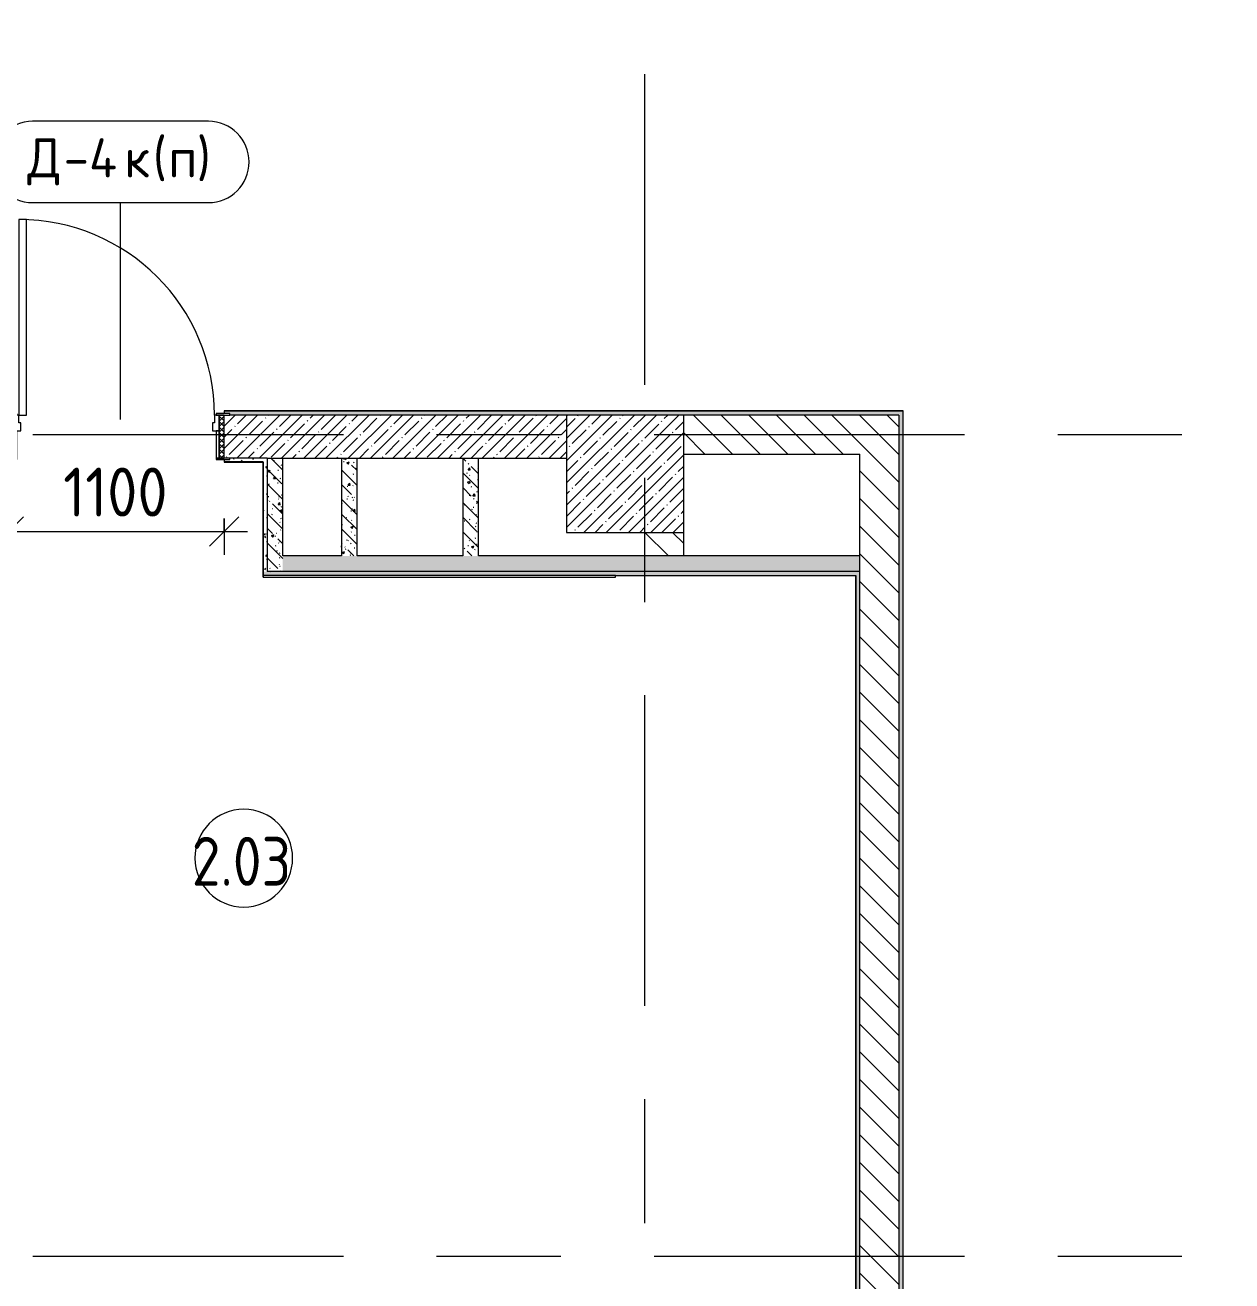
# Model space of a CAD drawing. Header units: millimetres. Extents: x -3456 to 185767, y -8553 to 29000.
# Drawn here: x 26443 to 32612, y 3474 to 9893 of the extents above; entities that cross this region are included whole.
import ezdxf

# ---------------------------------------------------------------- set-up
doc = ezdxf.new("R2010")
doc.units = ezdxf.units.MM
doc.linetypes.add('Осевая', pattern=[3175, 635, -476.25, 1587.5, -476.25])
for name, color, linetype, lineweight in [('A-ANNO-DIMS', 7, 'Continuous', 9), ('A-ANNO-DIMS-100', 7, 'Continuous', 9), ('A-AREA-IDEN', 7, 'Continuous', 9), ('A-DOOR', 7, 'Continuous', 9), ('A-DOOR-FRAM-2', 7, 'Continuous', 9), ('A-DOOR-IDEN', 7, 'Continuous', 9), ('A-WALL', 7, 'Continuous', 9), ('I-WALL', 7, 'Continuous', 9), ('S-COLS', 7, 'Continuous', 9), ('Оси-2', 7, 'Осевая', 9)]:
    doc.layers.add(name, color=color, linetype=linetype, lineweight=lineweight)
for name, color, linetype, lineweight, true_color in [('A-DOOR-1', 1, 'Continuous', 9, 0xff0000), ('A-DOOR-2', 1, 'Continuous', 13, 0xff0000), ('A-DOOR-FRAM-1', 1, 'Continuous', 13, 0xff0000), ('A-WALL-1', 7, 'Continuous', 9, 0x3c3c3c), ('A-WALL-FNSH-1', 7, 'Continuous', 9, 0x3c3c3c)]:
    doc.layers.add(name, color=color, linetype=linetype, lineweight=lineweight, true_color=true_color)
doc.styles.add('GOST Common', font='GOST_Common.ttf', dxfattribs={"height": 200})
doc.styles.add('GOST Common_1', font='GOST_Common.ttf', dxfattribs={"width": 0.9, "height": 250})
doc.styles.add('ISOCPEUR', font='isocpeur.ttf', dxfattribs={"width": 0.9, "height": 250})
doc.dimstyles.new('ISO-2_5_0_9К_БОЛЬШОЙ', dxfattribs={"dimscale": 304.8, "dimtxt": 248.995294, "dimasz": 0.492126, "dimexe": 0.393701, "dimexo": 0.984252, "dimgap": 0, "dimtad": 1, "dimdec": 0, "dimrnd": 10, "dimzin": 0, "dimdsep": 46, "dimtxsty": 'ISOCPEUR', "dimblk1": 'OBLIQUE', "dimblk2": 'OBLIQUE', "dimsah": 1, "dimcen": 0.09, "dimdle": 0.393701, "dimazin": 0, "dimtfac": 1, "dimtdec": 4, "dimtix": 1, "dimtmove": 0, "dimatfit": 3, "dimfxl": 1, "dimtvp": 1, "dimtolj": 1, "dimtzin": 0, "dimarcsym": 2})
pattern_1 = [(135, (0, 0), (-70.71068, -70.71068), [])]
pattern_2 = [(135, (0, 0), (-75.43415, -75.43415), [106.68, -17.78, 3.556, -17.78]), (135, (0, 75.39), (-75.43415, -75.43415), []), (50, (0, 0), (127.5292, -11.15758), [13.335, -146.685]), (355, (0, 0), (-24.66966, 133.74), [10.668, -117.348]), (100.451, (10.63, -0.93), (102.85973, 122.5818), [11.333, -124.663]), (46.184, (0, 35.56), (189.75516, -29.4304), [20.002, -220.027]), (96.636, (15.81, 33.1), (166.1822, 173.1996), [17, -186.995]), (351.184, (0, 35.56), (166.1839, 173.1976), [16.002, -176.022]), (21, (17.78, 26.67), (106.13027, -71.58603), [13.335, -146.685]), (326, (17.78, 26.67), (43.2619, 128.93175), [10.668, -117.348]), (71.451, (26.62, 20.7), (149.39198, 57.34505), [11.333, -124.663]), (37.5, (0, 0), (2.16223, 59.18836), [3.353, -112.573, 3.353, -115.773, -117.793]), (37.5, (0, 0), (2.16223, 59.18836), [-235.052, 3.353, -114.44]), (7.5, (0, 0), (46.77386, 70.12615), [3.353, -64.567, 3.353, -109.906, -44.894]), (7.5, (0, 0), (46.77386, 70.12615), [-181.178, 3.353, -41.542]), (327.5, (-39.65, 0), (94.91367, -4.01009), [3.353, -41.097, 3.353, -135.331, -184.023]), (327.5, (-39.65, 0), (94.91367, -4.01009), [-183.134, 3.353, -180.67]), (317.5, (-57.43, 0), (103.69057, 17.79882), [3.353, -54.432, 3.353, -88.748, -130.683]), (317.5, (-57.43, 0), (103.69057, 17.79882), [-149.885, 3.353, -127.33])]
pattern_3 = [(0, (0, 0), (121.92, 30.48), [10.058, -81.382, 10.058, -81.382, -487.68]), (0, (0, 0), (121.92, 30.48), [-182.88, 10.058, -172.822, 10.058, -81.382, -213.36]), (0, (0, 0), (121.92, 30.48), [-457.2, 10.058, -50.902, 10.058, -142.342]), (120, (45.72, 15.24), (-87.356454, 90.345817), [10.058, -81.382, 10.058, -81.382, -487.68]), (120, (45.72, 15.24), (-87.356454, 90.345817), [-182.88, 10.058, -172.822, 10.058, -81.382, -213.36]), (120, (45.72, 15.24), (-87.356454, 90.345817), [-457.2, 10.058, -50.902, 10.058, -142.342]), (240, (60.96, 76.2), (-34.563546, -120.825817), [10.058, -81.382, 10.058, -81.382, -487.68]), (240, (60.96, 76.2), (-34.563546, -120.825817), [-182.88, 10.058, -172.822, 10.058, -81.382, -213.36]), (240, (60.96, 76.2), (-34.563546, -120.825817), [-457.2, 10.058, -50.902, 10.058, -142.342])]

# ---------------------------------------------------------------- blocks, each defined once
blk = doc.blocks.new('BSC_Колонна _Прямоугольная - 600х600-23286269-План заполнения и маркировки дверных проемов 2 этажа в осях 1-12')
at = {"layer": 'S-COLS'}
h = blk.add_hatch(dxfattribs=at)
h.set_pattern_fill('FP_1', color=256, style=0, pattern_type=2)
h.set_pattern_definition([(45, (-29509.74, -7600), (-57.02463, 57.02463), []), (45, (-29452.72, -7600), (-57.02463, 57.02463), [100.806, -20.161, 3.353, -16.808])])
h.paths.add_polyline_path([(-300, -300), (300, -300), (300, 300), (-300, 300)])
for p, q in [((300, 300), (-300, 300)), ((-300, 300), (-300, -300)), ((300, -300), (300, 300)), ((-300, -300), (300, -300))]:
    blk.add_line(p, q, dxfattribs=at)
blk = doc.blocks.new('110_Дверь_СКБ_1Ст_Внутренняя1 - Д-4к_п__1100x2100h_Артистические EI30-23985503-План заполнения и маркировки дверных проемов 2 этажа в осях 1-12')
at = {"layer": 'A-DOOR'}
h = blk.add_hatch(dxfattribs=at)
h.set_pattern_fill('FP_48', color=256, style=0, pattern_type=2)
h.set_pattern_definition([(135, (1751.41, 174.685), (-14.14214, -14.14214), []), (225, (1751.41, 174.685), (14.14214, -14.14214), [])])
h.paths.add_polyline_path([(562.5, -110), (562.5, 110), (537.5, 110), (537.5, -110)])
at = {"layer": 'A-DOOR-FRAM-2'}
h = blk.add_hatch(dxfattribs=at)
h.set_pattern_fill('FP_49', color=256, style=0, pattern_type=2)
h.set_pattern_definition([(45, (-371.384, 174.685), (-14.1421, 14.1421), []), (135, (-371.384, 174.685), (-14.1421, -14.1421), [])])
h.paths.add_polyline_path([(-512.5, -110), (-512.5, 110), (-537.5, 110), (-537.5, -110)])
at = {"layer": 'A-DOOR-1'}
blk.add_arc((-487.5, 110), 1000, 360, 90, dxfattribs=at)
at = {"layer": 'A-DOOR-2'}
for p, q in [((-487.5, 1110), (-487.5, 110)), ((-447.5, 1110), (-487.5, 1110)), ((-447.5, 110), (-447.5, 1110)), ((-487.5, 110), (-447.5, 110))]:
    blk.add_line(p, q, dxfattribs=at)
at = {"layer": 'A-DOOR-FRAM-1'}
for p, q in [((-497.5, 118), (-567.5, 118)), ((-567.5, 118), (-567.5, 110)), ((-567.5, 110), (-497.5, 110)), ((-512.5, 110), (-537.5, 110)), ((-537.5, 110), (-537.5, -110)), ((-487.5, 110), (-512.5, 110)), ((-512.5, 110), (-512.5, 30)), ((-512.5, -110), (-512.5, 110)), ((-497.5, 110), (-512.5, 110)), ((-512.5, 110), (-512.5, 109)), ((-512.5, 109), (-497.5, 109)), ((-497.5, 110), (-497.5, 118)), ((-497.5, 109), (-497.5, 110)), ((-487.5, 70), (-487.5, 110)), ((-477.5, 70), (-487.5, 70)), ((-477.5, 30), (-477.5, 70)), ((512.5, 70), (502.5, 70)), ((502.5, 70), (502.5, 30)), ((512.5, 110), (512.5, 70)), ((537.5, 110), (512.5, 110)), ((592.5, 118), (522.5, 118)), ((522.5, 118), (522.5, 110)), ((537.5, 110), (522.5, 110)), ((522.5, 110), (522.5, 109)), ((522.5, 110), (592.5, 110)), ((522.5, 109), (537.5, 109)), ((537.5, 30), (537.5, 110)), ((562.5, 110), (537.5, 110)), ((537.5, 110), (537.5, -110)), ((537.5, 109), (537.5, 110)), ((562.5, -110), (562.5, 110)), ((592.5, 110), (592.5, 118)), ((-512.5, 30), (-477.5, 30)), ((-497.5, 30), (-512.5, 30)), ((-512.5, 30), (-512.5, -110)), ((-497.5, -110), (-497.5, 30)), ((502.5, 30), (537.5, 30)), ((537.5, 30), (522.5, 30)), ((522.5, 30), (522.5, -110)), ((537.5, -110), (537.5, 30)), ((-497.5, -110), (-567.5, -110)), ((-567.5, -110), (-567.5, -118)), ((-567.5, -118), (-497.5, -118)), ((-537.5, -110), (-512.5, -110)), ((-512.5, -110), (-497.5, -110)), ((-497.5, -118), (-497.5, -110)), ((522.5, -110), (537.5, -110)), ((592.5, -110), (522.5, -110)), ((522.5, -110), (522.5, -118)), ((522.5, -118), (592.5, -118)), ((537.5, -110), (562.5, -110)), ((592.5, -118), (592.5, -110))]:
    blk.add_line(p, q, dxfattribs=at)
blk = doc.blocks.new('М_двери - Типоразмер_рамка-25223575-План заполнения и маркировки дверных проемов 2 этажа в осях 1-12')
at = {"layer": 'A-DOOR-IDEN'}
for p, q in [((4.496, 2.08), (-4.496, 2.08)), ((-4.496, -2.08), (4.496, -2.08))]:
    blk.add_line(p, q, dxfattribs=at)
for centre, start, end in [((-4.496, 0), 90, 270), ((4.496, 0), 270, 90)]:
    blk.add_arc(centre, 2.08, start, end, dxfattribs=at)
blk = doc.blocks.new('Марка_Помещения - Номер-25198446-План заполнения и маркировки дверных проемов 2 этажа в осях 1-12')
at = {"layer": 'A-AREA-IDEN'}
for start, end in [(360, 180), (180, 360)]:
    blk.add_arc((0, 0), 2.5, start, end, dxfattribs=at)
blk = doc.blocks.new('DIMBLOCK41-План заполнения и маркировки дверных проемов 2 этажа в осях 1-12')
at = {"layer": 'A-ANNO-DIMS-100'}
for p, q in [((26360, 7380), (26360, 7184.7)), ((26360, 7304.7), (26360, 7380)), ((27460, 7372), (27460, 7184.7)), ((27460, 7304.7), (27460, 7372)), ((26240, 7304.7), (27580, 7304.7))]:
    blk.add_line(p, q, dxfattribs=at)
at = {"layer": 'A-ANNO-DIMS-100', "lineweight": 20}
for p, q in [((26360, 7304.7), (26435, 7379.7)), ((27460, 7304.7), (27535, 7379.7)), ((26360, 7304.7), (26285, 7229.7)), ((27460, 7304.7), (27385, 7229.7))]:
    blk.add_line(p, q, dxfattribs=at)
at = {"layer": 'A-ANNO-DIMS-100', "color": 0, "insert": (26637.1, 7631.3), "char_height": 250, "width": 655.049, "attachment_point": 1, "line_spacing_factor": 1.149209, "style": 'ISOCPEUR'}
blk.add_mtext('1100', dxfattribs=at)
blk = doc.blocks.new('_Oblique')
at = {"color": 0, "linetype": 'ByBlock', "lineweight": -2}
blk.add_line((-0.5, -0.5), (0.5, 0.5), dxfattribs=at)

msp = doc.modelspace()

# ---------------------------------------------------------------- hatches: boundary and pattern name
at = {"layer": 'I-WALL'}
h = msp.add_hatch(dxfattribs=at)
h.set_pattern_fill('FP_89', color=256, style=0, pattern_type=2)
h.set_pattern_definition(pattern_3)
h.paths.add_polyline_path([(30910, 7900), (30930, 7900), (30930, 7920), (27460, 7920), (27460, 7908), (27490, 7908), (27490, 7900), (29809.7, 7900)])
h.paths.add_polyline_path([(21910, 7900), (22930, 7900), (22930, 7920), (20210, 7920), (20210, 7900), (20255.9, 7900)])
h.paths.add_polyline_path([(24370, 7900), (26330, 7900), (26330, 7908), (26360, 7908), (26360, 7920), (24370, 7920)])
h = msp.add_hatch(dxfattribs=at)
h.set_pattern_fill('FP_17', color=256, style=0, pattern_type=2)
h.set_pattern_definition([(45, (0, 0), (-57.02463, 57.02463), []), (45, (57.025, 0), (-57.02463, 57.02463), [100.806, -20.161, 3.353, -16.808])])
h.paths.add_polyline_path([(28060, 7680), (29209.7, 7680), (29209.7, 7900), (27460, 7900), (27460, 7680), (27760, 7680)])
h.paths.add_polyline_path([(26160, 7680), (26360, 7680), (26360, 7900), (26160, 7900)])
h = msp.add_hatch(dxfattribs=at)
h.set_pattern_fill('FP_13', color=256, style=0, pattern_type=2)
h.set_pattern_definition(pattern_1)
h.paths.add_polyline_path([(30910, 7700), (30910, 7900), (29809.7, 7900), (29809.7, 7700), (30710, 7700)])
h = msp.add_hatch(dxfattribs=at)
h.set_pattern_fill('FP_89', color=256, style=0, pattern_type=2)
h.set_pattern_definition(pattern_3)
h.paths.add_polyline_path([(30910, 100), (30930, 100), (30930, 7900), (30910, 7900), (30910, 186.4)])
h = msp.add_hatch(dxfattribs=at)
h.set_pattern_fill('FP_89', color=256, style=0, pattern_type=2)
h.set_pattern_definition(pattern_3)
h.paths.add_polyline_path([(26360, 7660), (26360, 7672), (26330, 7672), (26330, 7680), (26180, 7680), (26180, 7660), (26330, 7660)])
h.paths.add_polyline_path([(27660, 7660), (27660, 7680), (27490, 7680), (27490, 7672), (27460, 7672), (27460, 7660), (27659, 7660)])
h = msp.add_hatch(dxfattribs=at)
h.set_pattern_fill('FP_89', color=256, style=0, pattern_type=2)
h.set_pattern_definition(pattern_3)
h.paths.add_polyline_path([(27680, 7100), (27680, 7680), (27660, 7680), (27660, 7100)])
h = msp.add_hatch(dxfattribs=at)
h.set_pattern_fill('FP_42', color=256, style=0, pattern_type=2)
h.set_pattern_definition(pattern_2)
h.paths.add_polyline_path([(27760, 7100), (27760, 7680), (27680, 7680), (27680, 7100)])
h = msp.add_hatch(dxfattribs=at)
h.set_pattern_fill('FP_42', color=256, style=0, pattern_type=2)
h.set_pattern_definition(pattern_2)
h.paths.add_polyline_path([(28140, 7180), (28140, 7680), (28060, 7680), (28060, 7180)])
h = msp.add_hatch(dxfattribs=at)
h.set_pattern_fill('FP_42', color=256, style=0, pattern_type=2)
h.set_pattern_definition(pattern_2)
h.paths.add_polyline_path([(28759.7, 7180), (28759.7, 7680), (28679.7, 7680), (28679.7, 7180)])
h = msp.add_hatch(dxfattribs=at)
h.set_pattern_fill('FP_13', color=256, style=0, pattern_type=2)
h.set_pattern_definition(pattern_1)
h.paths.add_polyline_path([(30710, 100), (30910, 100), (30910, 7700), (30710, 7700), (30710, 140)])
h = msp.add_hatch(dxfattribs=at)
h.set_pattern_fill('FP_13', color=256, style=0, pattern_type=2)
h.set_pattern_definition(pattern_1)
h.paths.add_polyline_path([(29609.7, 7180), (29809.7, 7180), (29809.7, 7300), (29609.7, 7300)])
h = msp.add_hatch(dxfattribs=at)
h.set_pattern_fill('FP_42', color=256, style=0, pattern_type=2)
h.set_pattern_definition(pattern_2)
h.paths.add_polyline_path([(30710, 7100), (30710, 7180), (27760, 7180), (27760, 7100), (30690, 7100)])
h = msp.add_hatch(dxfattribs=at)
h.set_pattern_fill('FP_89', color=256, style=0, pattern_type=2)
h.set_pattern_definition(pattern_3)
h.paths.add_polyline_path([(30689, 7080), (30690, 7080), (30690, 7100), (27660, 7100), (27660, 7080), (29460, 7080)])
h = msp.add_hatch(dxfattribs=at)
h.set_pattern_fill('FP_89', color=256, style=0, pattern_type=2)
h.set_pattern_definition(pattern_3)
h.paths.add_polyline_path([(30710, 100), (30710, 7100), (30690, 7100), (30690, 100)])

# ---------------------------------------------------------------- linework, layer by layer
at = {"layer": 'A-DOOR-IDEN'}
msp.add_line((26930, 7876.5), (26930, 8985.6), dxfattribs=at)
at = {"layer": 'A-WALL'}
for p, q in [((29209.7, 7900), (27490, 7900)), ((29209.7, 7920), (29209.7, 7921)), ((27660, 7660), (27460, 7660)), ((27680, 7680), (27490, 7680)), ((27660, 7080), (27660, 7660)), ((30710, 7100), (27680, 7100)), ((30689, 7080), (30690, 7080)), ((30690, 100), (30690, 7080))]:
    msp.add_line(p, q, dxfattribs=at)
at = {"layer": 'A-WALL-1'}
for p, q in [((30930, 7920), (27460, 7920)), ((27460, 7920), (27460, 7908)), ((30910, 7900), (29809.7, 7900)), ((30910, 7900), (30910, -250)), ((27460, 7672), (27460, 7660)), ((27680, 7680), (29209.7, 7680)), ((27680, 7680), (27680, 7100)), ((27760, 7180), (27760, 7680)), ((28060, 7680), (28060, 7180)), ((28140, 7180), (28140, 7680)), ((28679.7, 7680), (28679.7, 7180)), ((28759.7, 7180), (28759.7, 7680)), ((29809.7, 7700), (30710, 7700)), ((30710, 100), (30710, 7700)), ((29609.7, 7300), (29609.7, 7180)), ((29809.7, 7180), (29809.7, 7300)), ((28060, 7180), (27760, 7180)), ((28679.7, 7180), (28140, 7180)), ((30710, 7180), (28759.7, 7180)), ((29460, 7080), (30689, 7080))]:
    msp.add_line(p, q, dxfattribs=at)
at = {"layer": 'A-WALL-FNSH-1'}
for p, q in [((30931, 7921), (27460, 7921)), ((27460, 7921), (27460, 7920)), ((30930, 7920), (30930, 140)), ((30931, 141), (30931, 7921)), ((27460, 7660), (27460, 7659)), ((27460, 7659), (27659, 7659)), ((27659, 7659), (27659, 7072)), ((27659, 7072), (27659.5, 7072)), ((27660, 7072), (27660, 7080)), ((29460, 7080), (29460, 7079)), ((29460, 7079), (30689, 7079)), ((30689, 7079), (30689, 141))]:
    msp.add_line(p, q, dxfattribs=at)
at = {"layer": 'I-WALL'}
for p, q in [((29460, 7080), (27659.5, 7080)), ((27659.5, 7080), (27659.5, 7072)), ((27659.5, 7072), (29460, 7072)), ((29460, 7072), (29460, 7079))]:
    msp.add_line(p, q, dxfattribs=at)
at = {"layer": 'Оси-2'}
for p, q in [((29610, 593.7), (29610, 24898.1)), ((-28.5, 7800), (36281, 7800)), ((-28.5, 3600), (36281, 3600))]:
    msp.add_line(p, q, dxfattribs=at)

# ---------------------------------------------------------------- block references
at = {"layer": 'A-AREA-IDEN', "xscale": 99.99999999999993, "yscale": 99.99999999999993, "zscale": 99.99999999999993}
msp.add_blockref('Марка_Помещения - Номер-25198446-План заполнения и маркировки дверных проемов 2 этажа в осях 1-12', (27560.3, 5635.1), dxfattribs=at)
at = {"layer": 'A-DOOR-1'}
msp.add_blockref('110_Дверь_СКБ_1Ст_Внутренняя1 - Д-4к_п__1100x2100h_Артистические EI30-23985503-План заполнения и маркировки дверных проемов 2 этажа в осях 1-12', (26897.5, 7790), dxfattribs=at)
at = {"layer": 'A-DOOR-IDEN', "xscale": 99.99999999999993, "yscale": 99.99999999999993, "zscale": 99.99999999999993}
msp.add_blockref('М_двери - Типоразмер_рамка-25223575-План заполнения и маркировки дверных проемов 2 этажа в осях 1-12', (26930, 9193.7), dxfattribs=at)
at = {"layer": 'S-COLS'}
msp.add_blockref('BSC_Колонна _Прямоугольная - 600х600-23286269-План заполнения и маркировки дверных проемов 2 этажа в осях 1-12', (29509.7, 7600), dxfattribs=at)

# ---------------------------------------------------------------- texts
at = {"layer": 'A-AREA-IDEN', "insert": (27294.6, 5743.7), "char_height": 250, "width": 663.797, "attachment_point": 1, "style": 'GOST Common_1'}
msp.add_mtext('2.03', dxfattribs=at)
at = {"layer": 'A-DOOR-IDEN', "char_height": 200, "attachment_point": 1, "style": 'GOST Common'}
for s, insert, width in [('\\fGOST Common|b0|i0|c204|p34|;Д', (26454.2, 9314.9), 224.472), ('-4', (26639.4, 9314.9), 376.793), ('\\fGOST Common|b0|i0|c204|p34|;(', (27095.8, 9314.9), 96.202), ('\\fGOST Common|b0|i0|c204|p34|;)', (27320.7, 9314.9), 96.202), ('\\fGOST Common|b0|i0|c204|p34|;к', (26950.3, 9314.9), 176.371), ('\\fGOST Common|b0|i0|c204|p34|;п', (27175.2, 9314.9), 176.371)]:
    msp.add_mtext(s, dxfattribs=dict(at, insert=insert, width=width))

# ---------------------------------------------------------------- dimensions: what is measured, and where the dimension line sits
at = {"layer": 'A-ANNO-DIMS'}
dim = msp.add_linear_dim(base=(27460, 7304.7), p1=(26360, 7680), p2=(27460, 7672), dimstyle='ISO-2_5_0_9К_БОЛЬШОЙ', override={"dimpost": '<>', "dimfxl": 1100.029091}, dxfattribs=at)
dim.commit()
dim.dimension.update_dxf_attribs({"geometry": 'DIMBLOCK41-План заполнения и маркировки дверных проемов 2 этажа в осях 1-12', "text_midpoint": (26910, 7429.7)})

doc.saveas('drawing.dxf')
